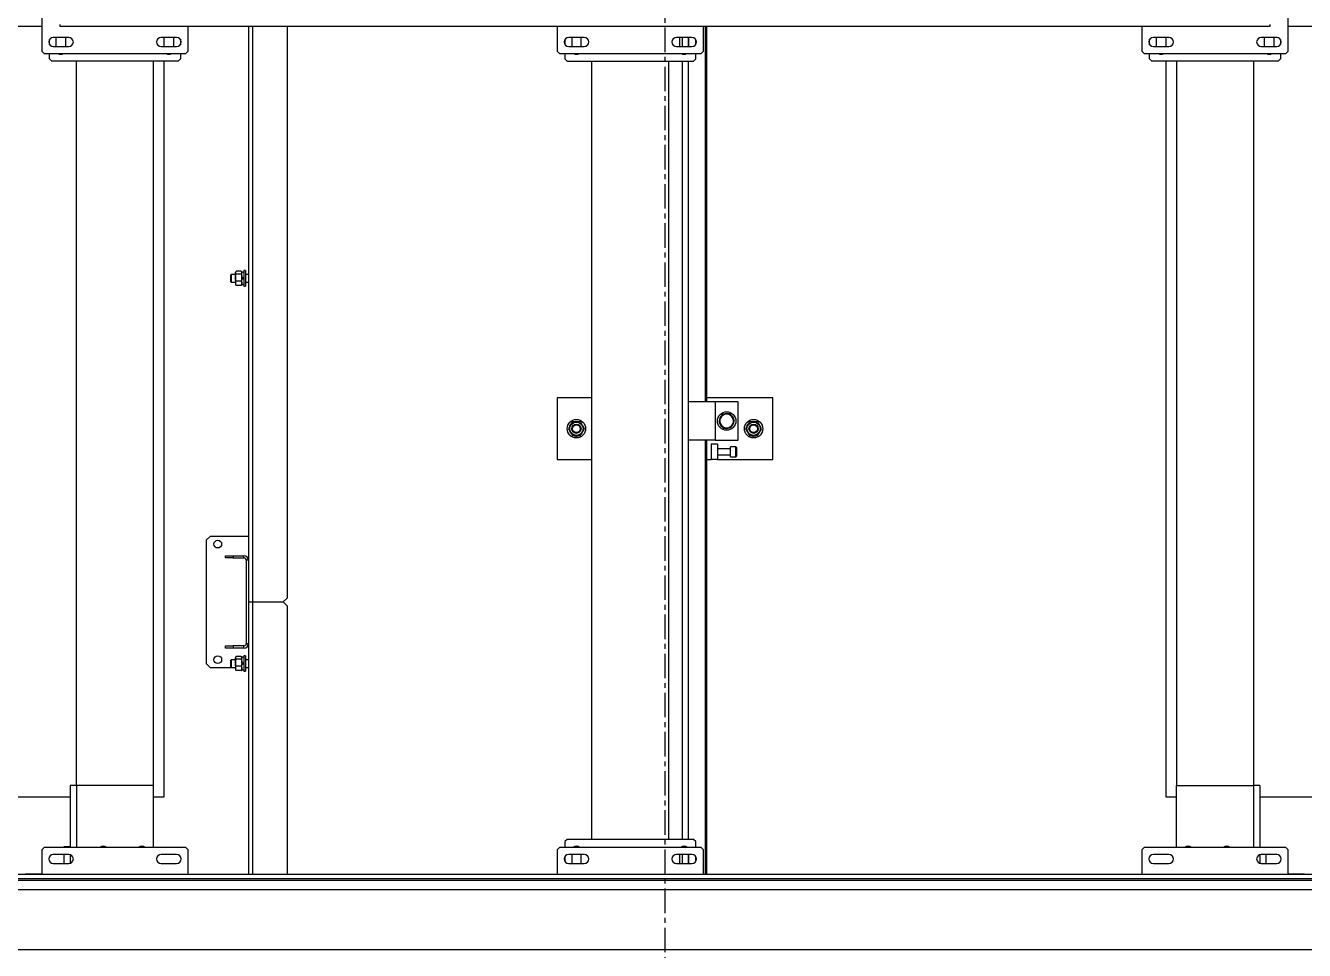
# Model space of a CAD drawing. Header units: millimetres. Extents: x 6622 to 532820, y 3370 to 359312.
# Drawn here: x 458470 to 460130, y 296441 to 297641 of the extents above; entities that cross this region are included whole.
import ezdxf

# ---------------------------------------------------------------- set-up
doc = ezdxf.new("R2010")
doc.units = ezdxf.units.MM
doc.linetypes.add('CENTER', pattern=[50.8, 31.75, -6.35, 6.35, -6.35])

# ---------------------------------------------------------------- blocks, each defined once
blk = doc.blocks.new('A$C6F3A12F4')
at = {"color": 2, "linetype": 'Continuous', "lineweight": 25}
for p, q in [((16985.2, 3700), (16985.2, 2659)), ((17985.2, 2622.1), (17985.2, 3700)), ((18085.7, 3475), (18085.7, 225)), ((18091.1, 225), (18091.1, 3475)), ((18093.7, 3475), (18093.7, 225)), ((18105.7, 3475), (18105.7, 225)), ((18183.1, 225), (18183.1, 3475)), ((18085.2, 2680), (18085.2, 2659)), ((17017.2, 2659), (16853.2, 2659)), ((17020.2, 2656), (17017.2, 2659)), ((17020.2, 2472), (17020.2, 2656)), ((18053.7, 2659), (18050.7, 2656)), ((18050.7, 2656), (18050.7, 2472)), ((18085.7, 2659), (18053.7, 2659)), ((16999.2, 2644), (16999.2, 2624)), ((16999.2, 2640.1), (17011.2, 2640.1)), ((17002, 2649.1), (17008.4, 2649.1)), ((17011.2, 2624), (17011.2, 2644)), ((17020.2, 2649.1), (17027.2, 2649.1)), ((17030.2, 2646.1), (17027.2, 2649.1)), ((17030.2, 2646.1), (17030.2, 2482.1)), ((18059.7, 2644), (18059.7, 2624)), ((18071.7, 2624), (18071.7, 2644)), ((16982.6, 2635), (16985.2, 2635)), ((16985.2, 2635), (16985.2, 1065)), ((17011.2, 2628.1), (16999.2, 2628.1)), ((18059.7, 2630.1), (18071.7, 2630.1)), ((17030.2, 2614.1), (17970.2, 2614.1)), ((17970.2, 2622.1), (17970.2, 2614.1)), ((17970.2, 2622.1), (18050.7, 2622.1)), ((17970.2, 2514.1), (17970.2, 2614.1)), ((17970.2, 2614.1), (18050.7, 2614.1)), ((18060, 2622.1), (18071.4, 2622.1)), ((17030.2, 2514.1), (17970.2, 2514.1)), ((18050.7, 2514.1), (17970.2, 2514.1)), ((17985.2, 2500), (17985.2, 2514.1)), ((16999.2, 2504), (16999.2, 2484)), ((16999.2, 2500.1), (17011.2, 2500.1)), ((16999.2, 2500), (17011.2, 2500)), ((17011.2, 2484), (17011.2, 2504)), ((17030.2, 2500), (17985.2, 2500)), ((18059.7, 2504), (18059.7, 2484)), ((18071.7, 2484), (18071.7, 2504)), ((17011.2, 2488.1), (16999.2, 2488.1)), ((17008.7, 2479.1), (17001.7, 2479.1)), ((17027.2, 2479.1), (17020.2, 2479.1)), ((17027.2, 2479.1), (17030.2, 2482.1)), ((16985.2, 2469), (17017.2, 2469)), ((17017.2, 2469), (17020.2, 2472)), ((18050.7, 2472), (18053.7, 2469)), ((18053.7, 2469), (18085.7, 2469)), ((17547.2, 1990), (17467.2, 1990)), ((17467.2, 1990), (17467.2, 1904)), ((17547.2, 1918), (17547.2, 1990)), ((17516.7, 1965), (17516.2, 1965)), ((17516.6, 1963.2), (17516.2, 1963.2)), ((17516.3, 1962.2), (17516.6, 1963.2)), ((17522.2, 1945), (17472.2, 1945)), ((17472.2, 1945), (17472.2, 1915)), ((17522.2, 1915), (17522.2, 1945)), ((17531.7, 1943), (17542.7, 1943)), ((17492.2, 1937.3), (17488, 1934.4)), ((17496.4, 1940.2), (17492.2, 1937.3)), ((17501, 1938), (17496.4, 1940.2)), ((17505.7, 1935.8), (17501, 1938)), ((17506.8, 1930), (17506.1, 1930)), ((17506.6, 1928.2), (17506.2, 1928.2)), ((17506.4, 1927.4), (17506.6, 1928.2)), ((17530.7, 1942), (17530.7, 1935)), ((17543.7, 1942), (17530.7, 1942)), ((17543.7, 1935), (17530.7, 1935)), ((17533.2, 1935), (17533.2, 1918)), ((17541.2, 1918), (17541.2, 1935)), ((17543.7, 1935), (17543.7, 1942)), ((17472.2, 1915), (17522.2, 1915)), ((17472.2, 1915), (17472.2, 1880.2)), ((17488.8, 1924.2), (17493.4, 1922)), ((17493.4, 1922), (17498, 1919.8)), ((17498, 1919.8), (17502.2, 1922.7)), ((17502.2, 1922.7), (17506.4, 1925.6)), ((17522.2, 1915), (17522.2, 1880.2)), ((17527.2, 1918), (17527.2, 1910)), ((17527.2, 1918), (17547.2, 1918)), ((17527.2, 1910), (17547.2, 1910)), ((17547.2, 1918), (17547.2, 1910)), ((17547.2, 1904), (17547.2, 1910)), ((16985.2, 1904), (17472.2, 1904)), ((17472.2, 1902.7), (16985.2, 1902.7)), ((17017.2, 1900), (16985.2, 1900)), ((17020.2, 1897), (17017.2, 1900)), ((17020.2, 1713), (17020.2, 1897)), ((17522.2, 1904), (18085.7, 1904)), ((18085.7, 1902.7), (17522.2, 1902.7)), ((18053.7, 1900), (18050.7, 1897)), ((18050.7, 1897), (18050.7, 1713)), ((18085.7, 1900), (18053.7, 1900)), ((16999.2, 1885), (16999.2, 1865)), ((17011.2, 1881), (16999.2, 1881)), ((16999.2, 1880.2), (17011.2, 1880.2)), ((17008.5, 1890), (17001.9, 1890)), ((17011.2, 1865), (17011.2, 1885)), ((17027.2, 1890), (17020.2, 1890)), ((17030.2, 1887), (17027.2, 1890)), ((17030.2, 1723), (17030.2, 1887)), ((17030.2, 1880.2), (18040.2, 1880.2)), ((18043.2, 1890), (18040.2, 1887)), ((18040.2, 1887), (18040.2, 1723)), ((18050.7, 1890), (18043.2, 1890)), ((18059.7, 1885), (18059.7, 1865)), ((18071.7, 1881), (18059.7, 1881)), ((18059.7, 1880.2), (18071.7, 1880.2)), ((18069, 1890), (18062.4, 1890)), ((18071.7, 1865), (18071.7, 1885)), ((17011.2, 1872.8), (16999.2, 1872.8)), ((16999.2, 1869), (17011.2, 1869)), ((17020.8, 1872.8), (17020.2, 1872.8)), ((18040.2, 1872.8), (17030.2, 1872.8)), ((18050.7, 1872.8), (18049.6, 1872.8)), ((18071.7, 1872.8), (18059.7, 1872.8)), ((18059.7, 1869), (18071.7, 1869)), ((18040.2, 1855), (17030.2, 1855)), ((16999.2, 1745), (16999.2, 1725)), ((17011.2, 1725), (17011.2, 1745)), ((18040.2, 1755), (17030.2, 1755)), ((17467.2, 1755), (17467.2, 1710)), ((17547.2, 1710), (17547.2, 1755)), ((18059.7, 1745), (18059.7, 1725)), ((18071.7, 1725), (18071.7, 1745)), ((17011.2, 1741), (16999.2, 1741)), ((16999.2, 1729), (17011.2, 1729)), ((17516.7, 1735), (17516.2, 1735)), ((17516.6, 1733.2), (17516.2, 1733.2)), ((17516.3, 1732.2), (17516.6, 1733.2)), ((18071.7, 1741), (18059.7, 1741)), ((18059.7, 1729), (18071.7, 1729)), ((16985.2, 1710), (17017.2, 1710)), ((17001.9, 1720), (17008.5, 1720)), ((17017.2, 1710), (17020.2, 1713)), ((17020.2, 1720), (17027.2, 1720)), ((17027.2, 1720), (17030.2, 1723)), ((17467.2, 1710), (17547.2, 1710)), ((18040.2, 1723), (18043.2, 1720)), ((18043.2, 1720), (18050.7, 1720)), ((18050.7, 1713), (18053.7, 1710)), ((18053.7, 1710), (18085.7, 1710)), ((18062.4, 1720), (18069, 1720)), ((16985.2, 1359.5), (17727, 1359.5)), ((17732, 1354.5), (17727, 1359.5)), ((17737, 1359.5), (17732, 1354.5)), ((17732, 1314.5), (17732, 1354.5)), ((17737, 1359.5), (18085.7, 1359.5)), ((16985.2, 1314.5), (17732, 1314.5)), ((17732, 1309.5), (17732, 1314.5)), ((17732, 1314.5), (18085.7, 1314.5)), ((16985.2, 1309.5), (17678, 1309.5)), ((17302, 1305.5), (17302, 1303.5)), ((17302, 1305.5), (17322, 1305.5)), ((17302, 1303.5), (17322, 1303.5)), ((17302.8, 1300), (17302.8, 1293.4)), ((17304.4, 1300.9), (17303.3, 1300.3)), ((17303.9, 1303.5), (17303.9, 1300.9)), ((17312, 1300.9), (17303.9, 1300.9)), ((17306.4, 1300), (17306.4, 1293.4)), ((17307, 1309.5), (17307, 1305.5)), ((17312, 1300.9), (17313.5, 1300.9)), ((17320, 1300.9), (17313.5, 1300.9)), ((17315.5, 1300), (17315.5, 1293.4)), ((17317, 1305.5), (17317, 1309.5)), ((17320.7, 1300.3), (17319.6, 1300.9)), ((17320, 1300.9), (17320, 1303.5)), ((17321.2, 1300), (17321.2, 1293.4)), ((17322, 1303.5), (17322, 1305.5)), ((17647, 1309.5), (17647, 1259.5)), ((17675, 1303.5), (17672, 1303.5)), ((17672, 1289.5), (17672, 1303.5)), ((17675, 1289.5), (17675, 1303.5)), ((17678, 1309.5), (17678, 1306.5)), ((17678, 1309.5), (17786, 1309.5)), ((17678, 1306.5), (17786, 1306.5)), ((17786, 1309.5), (18085.7, 1309.5)), ((17786, 1306.5), (17786, 1309.5)), ((17792, 1303.5), (17789, 1303.5)), ((17789, 1303.5), (17789, 1289.5)), ((17792, 1303.5), (17792, 1289.5)), ((17802, 1305.5), (17802, 1303.5)), ((17802, 1305.5), (17822, 1305.5)), ((17802, 1303.5), (17822, 1303.5)), ((17802.8, 1300), (17802.8, 1293.4)), ((17804.4, 1300.9), (17803.3, 1300.3)), ((17803.9, 1303.5), (17803.9, 1300.9)), ((17812, 1300.9), (17803.9, 1300.9)), ((17806.4, 1300), (17806.4, 1293.4)), ((17807, 1309.5), (17807, 1305.5)), ((17812, 1300.9), (17813.5, 1300.9)), ((17820, 1300.9), (17813.5, 1300.9)), ((17815.5, 1300), (17815.5, 1293.4)), ((17817, 1305.5), (17817, 1309.5)), ((17820.7, 1300.3), (17819.6, 1300.9)), ((17820, 1300.9), (17820, 1303.5)), ((17821.2, 1300), (17821.2, 1293.4)), ((17822, 1303.5), (17822, 1305.5)), ((17303.3, 1293.1), (17304.4, 1292.5)), ((17314.9, 1292.5), (17304.4, 1292.5)), ((17307, 1292.5), (17307, 1287)), ((17307, 1287), (17307.5, 1286.5)), ((17307, 1287), (17317, 1287)), ((17316.5, 1286.5), (17307.5, 1286.5)), ((17314.9, 1292.5), (17319.6, 1292.5)), ((17316.5, 1286.5), (17317, 1287)), ((17317, 1287), (17317, 1292.5)), ((17319.6, 1292.5), (17320.7, 1293.1)), ((17672, 1289.5), (17675, 1289.5)), ((17672, 1279.5), (17672, 1289.5)), ((17675, 1279.5), (17672, 1279.5)), ((17675, 1289.5), (17675, 1279.5)), ((17789, 1289.5), (17792, 1289.5)), ((17789, 1279.5), (17789, 1289.5)), ((17792, 1279.5), (17789, 1279.5)), ((17792, 1289.5), (17792, 1279.5)), ((17803.3, 1293.1), (17804.4, 1292.5)), ((17814.9, 1292.5), (17804.4, 1292.5)), ((17807, 1292.5), (17807, 1287)), ((17807, 1287), (17807.5, 1286.5)), ((17807, 1287), (17817, 1287)), ((17816.5, 1286.5), (17807.5, 1286.5)), ((17814.9, 1292.5), (17819.6, 1292.5)), ((17816.5, 1286.5), (17817, 1287)), ((17817, 1287), (17817, 1292.5)), ((17817, 1259.5), (17817, 1287)), ((17819.6, 1292.5), (17820.7, 1293.1)), ((17647, 1259.5), (17652, 1254.5)), ((17652, 1254.5), (17812, 1254.5)), ((17812, 1254.5), (17817, 1259.5)), ((17017.2, 1231), (16985.2, 1231)), ((17020.2, 1228), (17017.2, 1231)), ((18053.7, 1231), (18050.7, 1228)), ((18085.7, 1231), (18053.7, 1231)), ((16999.2, 1216), (16999.2, 1196)), ((16999.2, 1211.9), (17011.2, 1211.9)), ((17001.7, 1220.9), (17008.7, 1220.9)), ((17011.2, 1196), (17011.2, 1216)), ((17020.2, 1044), (17020.2, 1228)), ((17020.2, 1220.9), (17027.2, 1220.9)), ((17030.2, 1217.9), (17027.2, 1220.9)), ((17030.2, 1217.9), (17030.2, 1053.9)), ((18050.7, 1228), (18050.7, 1044)), ((18059.7, 1216), (18059.7, 1196)), ((18071.7, 1196), (18071.7, 1216)), ((17011.2, 1200), (16999.2, 1200)), ((17011.2, 1199.9), (16999.2, 1199.9)), ((17985.2, 1200), (17030.2, 1200)), ((17985.2, 1185.9), (17985.2, 1200)), ((17970.2, 1185.9), (17030.2, 1185.9)), ((17970.2, 1185.9), (17970.2, 1085.9)), ((18050.7, 1185.9), (17970.2, 1185.9)), ((17970.2, 1085.9), (17030.2, 1085.9)), ((17970.2, 1085.9), (18050.7, 1085.9)), ((17970.2, 1085.9), (17970.2, 1077.9)), ((16985.2, 1065), (16982.6, 1065)), ((16999.2, 1076), (16999.2, 1056)), ((16999.2, 1071.9), (17011.2, 1071.9)), ((17011.2, 1056), (17011.2, 1076)), ((17970.2, 1077.9), (18050.7, 1077.9)), ((17985.2, 0), (17985.2, 1077.9)), ((18049.7, 1069.9), (18049.7, 1077.9)), ((18050.7, 1069.9), (18049.7, 1069.9)), ((18059.7, 1076), (18059.7, 1056)), ((18071.7, 1069.9), (18059.7, 1069.9)), ((18060, 1077.9), (18071.4, 1077.9)), ((18071.7, 1056), (18071.7, 1076)), ((17011.2, 1059.9), (16999.2, 1059.9)), ((17008.4, 1050.9), (17002, 1050.9)), ((17027.2, 1050.9), (17020.2, 1050.9)), ((17027.2, 1050.9), (17030.2, 1053.9)), ((16853.2, 1041), (17017.2, 1041)), ((16985.2, 1041), (16985.2, 0)), ((17017.2, 1041), (17020.2, 1044)), ((18050.7, 1044), (18053.7, 1041)), ((18053.7, 1041), (18085.7, 1041)), ((18085.2, 1041), (18085.2, 1020))]:
    blk.add_line(p, q, dxfattribs=at)
at = {"color": 2, "linetype": 'Continuous', "lineweight": 25, "flags": 128}
for points in [[(17516.7, 1965), (17516.6, 1966.9), (17516.3, 1967.9)], [(17516.7, 1735), (17516.6, 1736.9), (17516.3, 1737.9)], [(17312, 1300.9), (17311.5, 1301.8), (17311, 1302.6), (17310.5, 1303.5)], [(17312, 1303.5), (17312.5, 1302.6), (17313, 1301.8), (17313.5, 1300.9)], [(17812, 1300.9), (17811.5, 1301.8), (17811, 1302.6), (17810.5, 1303.5)], [(17812, 1303.5), (17812.5, 1302.6), (17813, 1301.8), (17813.5, 1300.9)]]:
    blk.add_lwpolyline(points, dxfattribs=at)
at = {"color": 2, "linetype": 'Continuous', "lineweight": 25}
for centre, radius in [((17507.2, 1965), 12), ((17507.2, 1965), 8.62), ((17507.2, 1965), 6), ((17507.2, 1965), 5), ((17497.2, 1930), 12), ((17507.2, 1735), 12), ((17507.2, 1735), 8.62), ((17507.2, 1735), 6), ((17507.2, 1735), 5), ((17657, 1269.5), 5), ((17807, 1269.5), 5)]:
    blk.add_circle(centre, radius, dxfattribs=at)
for centre, radius, start, end in [((17005.2, 2644), 6, 0, 180), ((18065.7, 2644), 6, 0, 180), ((17005.2, 2624), 6, 180, 0), ((17015.2, 2634.1), 6, 326.4427, 33.5573), ((18065.7, 2624), 6, 180, 0), ((18055.2, 2579.1), 6, 138.5904, 221.4096), ((18055.2, 2529.1), 6, 138.5904, 221.4096), ((17005.2, 2504), 6, 0, 180), ((18065.7, 2504), 6, 0, 180), ((17015.2, 2494.1), 6, 326.4427, 33.5573), ((17005.2, 2484), 6, 180, 0), ((18065.7, 2484), 6, 180, 0), ((17507.2, 1965), 9.55, 349.1982, 0), ((17507.2, 1965), 9.55, 221.2996, 256.7088), ((17531.7, 1942), 1, 90, 180), ((17542.7, 1942), 1, 0, 90), ((17497.2, 1930), 9.55, 165.3637, 203.9741), ((17497.2, 1930), 8.87, 124.3653, 184.3653), ((17497.2, 1930), 8.87, 184.3653, 244.3653), ((17497.2, 1930), 9.55, 104.5207, 143.3519), ((17497.2, 1930), 8.87, 64.3653, 124.3653), ((17497.2, 1930), 9.55, 42.9611, 84.8708), ((17497.2, 1930), 8.87, 4.3653, 64.3653), ((17497.2, 1930), 8.87, 304.3653, 4.3653), ((17497.2, 1930), 9.55, 0, 24.9691), ((17497.2, 1930), 9.55, 349.1982, 0), ((17497.2, 1930), 9.55, 224.4516, 265.4367), ((17497.2, 1930), 8.87, 244.3653, 304.3653), ((17497.2, 1930), 9.55, 283.449, 324.061), ((17005.2, 1885), 6, 0, 180), ((17015.2, 1875), 6, 326.4427, 33.5573), ((18055.2, 1875), 6, 138.5904, 221.4096), ((18065.7, 1885), 6, 0, 180), ((17005.2, 1865), 6, 180, 0), ((18065.7, 1865), 6, 180, 0), ((17005.2, 1745), 6, 0, 180), ((18065.7, 1745), 6, 0, 180), ((17015.2, 1735), 6, 326.4427, 33.5573), ((17507.2, 1735), 9.55, 221.2996, 256.7088), ((17507.2, 1735), 9.55, 349.1982, 0), ((18055.2, 1735), 6, 138.5904, 221.4096), ((17005.2, 1725), 6, 180, 0), ((18065.7, 1725), 6, 180, 0), ((17678, 1303.5), 6, 90, 180), ((17678, 1303.5), 3, 90, 180), ((17786, 1303.5), 6, 0, 90), ((17786, 1303.5), 3, 0, 90), ((17005.2, 1216), 6, 0, 180), ((18065.7, 1216), 6, 0, 180), ((17005.2, 1196), 6, 180, 0), ((17015.2, 1205.9), 6, 326.4427, 33.5573), ((18065.7, 1196), 6, 180, 0), ((18055.2, 1170.9), 6, 138.5904, 221.4096), ((18055.2, 1120.9), 6, 138.5904, 221.4096), ((17005.2, 1076), 6, 0, 180), ((18065.7, 1076), 6, 0, 180), ((17015.2, 1065.9), 6, 326.4427, 33.5573), ((17005.2, 1056), 6, 180, 0), ((18065.7, 1056), 6, 180, 0)]:
    blk.add_arc(centre, radius, start, end, dxfattribs=at)
for points, knots in [([(17507.2, 1975.4), (17506.4, 1974.9), (17504.8, 1974), (17502.5, 1972.7), (17500.3, 1971.4), (17498.9, 1970.6), (17498.2, 1970.2)], [0, 0, 0, 0, 0.264613, 0.535059, 0.765363, 1, 1, 1, 1]), ([(17498.2, 1970.2), (17498.2, 1969.8), (17498.2, 1968.5), (17498.2, 1966.2), (17498.2, 1963.2), (17498.2, 1961.1), (17498.2, 1959.8)], [0, 0, 0, 0, 0.131003, 0.38054, 0.636178, 1, 1, 1, 1]), ([(17498.2, 1959.8), (17499, 1959.4), (17500.6, 1958.4), (17502.9, 1957.1), (17505.1, 1955.8), (17506.5, 1955), (17507.2, 1954.6)], [0, 0, 0, 0, 0.264614, 0.534905, 0.76521, 1, 1, 1, 1]), ([(17516.2, 1970.2), (17515.4, 1970.6), (17513.8, 1971.6), (17511.5, 1972.9), (17509.3, 1974.2), (17507.9, 1975), (17507.2, 1975.4)], [0, 0, 0, 0, 0.264655, 0.534987, 0.765327, 1, 1, 1, 1]), ([(17507.2, 1954.6), (17508, 1955.1), (17509.6, 1956), (17511.9, 1957.3), (17514.1, 1958.6), (17515.5, 1959.4), (17516.2, 1959.8)], [0, 0, 0, 0, 0.264501, 0.534988, 0.765328, 1, 1, 1, 1]), ([(17516.2, 1959.8), (17516.2, 1961.1), (17516.2, 1963.2), (17516.2, 1966.2), (17516.2, 1968.4), (17516.2, 1969.8), (17516.2, 1970.2)], [0, 0, 0, 0, 0.363821, 0.613049, 0.868997, 1, 1, 1, 1]), ([(17488, 1934.4), (17488, 1934), (17488.1, 1932.3), (17488.3, 1930.6), (17488.4, 1929.3)], [0, 0, 0, 0, 0.2530598, 1, 1, 1, 1]), ([(17488.4, 1929.3), (17488.5, 1927.7), (17488.6, 1925.9), (17488.7, 1924.3), (17488.8, 1924.2)], [0, 0, 0, 0, 0.97299, 1, 1, 1, 1]), ([(17506, 1930.7), (17505.9, 1932), (17505.8, 1933.7), (17505.7, 1935.4), (17505.7, 1935.8)], [0, 0, 0, 0, 0.746939, 1, 1, 1, 1]), ([(17506.4, 1925.6), (17506.4, 1925.6), (17506.3, 1927.3), (17506.2, 1929), (17506, 1930.7)], [0, 0, 0, 0, 0.026984, 1, 1, 1, 1]), ([(17507.2, 1745.4), (17506.4, 1744.9), (17504.8, 1744), (17502.5, 1742.7), (17500.3, 1741.4), (17498.9, 1740.6), (17498.2, 1740.2)], [0, 0, 0, 0, 0.264613, 0.535059, 0.765363, 1, 1, 1, 1]), ([(17516.2, 1740.2), (17515.4, 1740.6), (17513.8, 1741.6), (17511.5, 1742.9), (17509.3, 1744.2), (17507.9, 1745), (17507.2, 1745.4)], [0, 0, 0, 0, 0.264655, 0.534987, 0.765327, 1, 1, 1, 1]), ([(17498.2, 1740.2), (17498.2, 1739.8), (17498.2, 1738.5), (17498.2, 1736.2), (17498.2, 1733.2), (17498.2, 1731.1), (17498.2, 1729.8)], [0, 0, 0, 0, 0.1310035, 0.3805405, 0.636178, 1, 1, 1, 1]), ([(17498.2, 1729.8), (17499, 1729.4), (17500.6, 1728.4), (17502.9, 1727.1), (17505.1, 1725.8), (17506.5, 1725), (17507.2, 1724.6)], [0, 0, 0, 0, 0.264614, 0.534905, 0.76521, 1, 1, 1, 1]), ([(17507.2, 1724.6), (17508, 1725.1), (17509.6, 1726), (17511.9, 1727.3), (17514.1, 1728.6), (17515.5, 1729.4), (17516.2, 1729.8)], [0, 0, 0, 0, 0.264501, 0.534988, 0.765328, 1, 1, 1, 1]), ([(17516.2, 1729.8), (17516.2, 1731.1), (17516.2, 1733.2), (17516.2, 1736.2), (17516.2, 1738.4), (17516.2, 1739.8), (17516.2, 1740.2)], [0, 0, 0, 0, 0.363821, 0.613048, 0.868997, 1, 1, 1, 1]), ([(17302.8, 1300), (17303.3, 1300.2), (17304, 1300.7), (17305, 1300.7), (17305.8, 1300.4), (17306.2, 1300.1), (17306.4, 1300)], [0, 0, 0, 0, 0.363637, 0.612794, 0.868669, 1, 1, 1, 1]), ([(17306.4, 1300), (17307.2, 1300.2), (17308.8, 1300.6), (17311.2, 1300.7), (17313.4, 1300.5), (17314.8, 1300.2), (17315.5, 1300)], [0, 0, 0, 0, 0.264522, 0.534908, 0.765371, 1, 1, 1, 1]), ([(17315.5, 1300), (17316, 1300.2), (17317, 1300.6), (17318.5, 1300.7), (17319.9, 1300.5), (17320.7, 1300.2), (17321.2, 1300)], [0, 0, 0, 0, 0.264587, 0.534953, 0.765275, 1, 1, 1, 1]), ([(17321.2, 1300), (17321, 1300.1), (17320.8, 1300.2), (17320.7, 1300.3), (17320.7, 1300.3)], [0, 0, 0, 0, 0.908808, 1, 1, 1, 1]), ([(17802.8, 1300), (17803.3, 1300.2), (17804, 1300.7), (17805, 1300.7), (17805.8, 1300.4), (17806.2, 1300.1), (17806.4, 1300)], [0, 0, 0, 0, 0.363637, 0.612794, 0.868669, 1, 1, 1, 1]), ([(17806.4, 1300), (17807.2, 1300.2), (17808.8, 1300.6), (17811.2, 1300.7), (17813.4, 1300.5), (17814.8, 1300.2), (17815.5, 1300)], [0, 0, 0, 0, 0.264522, 0.534908, 0.765371, 1, 1, 1, 1]), ([(17815.5, 1300), (17816, 1300.2), (17817, 1300.6), (17818.5, 1300.7), (17819.9, 1300.5), (17820.7, 1300.2), (17821.2, 1300)], [0, 0, 0, 0, 0.264587, 0.534953, 0.765275, 1, 1, 1, 1]), ([(17821.2, 1300), (17821, 1300.1), (17820.8, 1300.2), (17820.7, 1300.3), (17820.7, 1300.3)], [0, 0, 0, 0, 0.908808, 1, 1, 1, 1]), ([(17306.4, 1293.4), (17306.2, 1293.3), (17305.8, 1293), (17305, 1292.7), (17304, 1292.7), (17303.3, 1293.2), (17302.8, 1293.4)], [0, 0, 0, 0, 0.13133, 0.380798, 0.636361, 1, 1, 1, 1]), ([(17315.5, 1293.4), (17314.7, 1293.2), (17313.1, 1292.8), (17310.7, 1292.7), (17308.5, 1292.9), (17307.1, 1293.2), (17306.4, 1293.4)], [0, 0, 0, 0, 0.26472, 0.534906, 0.76537, 1, 1, 1, 1]), ([(17321.2, 1293.4), (17320.7, 1293.2), (17319.7, 1292.8), (17318.2, 1292.7), (17316.8, 1292.9), (17316, 1293.2), (17315.5, 1293.4)], [0, 0, 0, 0, 0.264585, 0.534952, 0.765396, 1, 1, 1, 1]), ([(17320.7, 1293.1), (17320.7, 1293.1), (17320.8, 1293.2), (17321, 1293.3), (17321.2, 1293.4)], [0, 0, 0, 0, 0.09115, 1, 1, 1, 1]), ([(17806.4, 1293.4), (17806.2, 1293.3), (17805.8, 1293), (17805, 1292.7), (17804, 1292.7), (17803.3, 1293.2), (17802.8, 1293.4)], [0, 0, 0, 0, 0.13133, 0.380798, 0.636361, 1, 1, 1, 1]), ([(17815.5, 1293.4), (17814.7, 1293.2), (17813.1, 1292.8), (17810.7, 1292.7), (17808.5, 1292.9), (17807.1, 1293.2), (17806.4, 1293.4)], [0, 0, 0, 0, 0.26472, 0.534906, 0.76537, 1, 1, 1, 1]), ([(17821.2, 1293.4), (17820.7, 1293.2), (17819.7, 1292.8), (17818.2, 1292.7), (17816.8, 1292.9), (17816, 1293.2), (17815.5, 1293.4)], [0, 0, 0, 0, 0.264585, 0.534952, 0.765396, 1, 1, 1, 1]), ([(17820.7, 1293.1), (17820.7, 1293.1), (17820.8, 1293.2), (17821, 1293.3), (17821.2, 1293.4)], [0, 0, 0, 0, 0.09115, 1, 1, 1, 1])]:
    blk.add_open_spline(points, degree=3, knots=knots, dxfattribs=at)

msp = doc.modelspace()

# ---------------------------------------------------------------- linework, layer by layer
at = {"color": 1, "linetype": 'CENTER'}
msp.add_line((459300, 268650.975), (459300, 314810.514), dxfattribs=at)

# ---------------------------------------------------------------- block references
at = {"color": 0, "rotation": 270}
msp.add_blockref('A$C6F3A12F4', (457450, 314625.198), dxfattribs=at)

doc.saveas('drawing.dxf')
